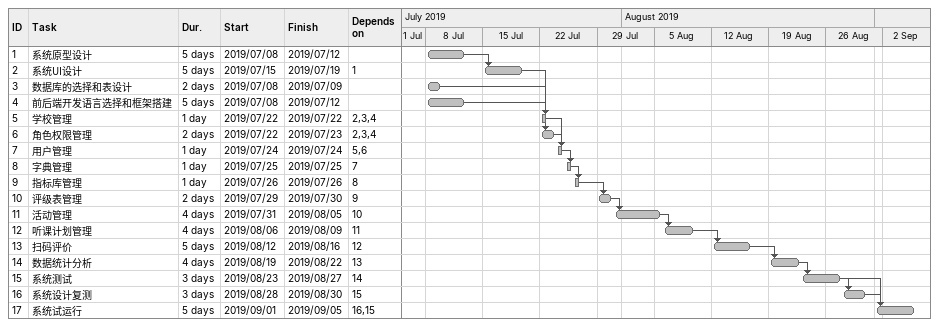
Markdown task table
| ID | Task | Duration | Start | Finish | Predecessors |
|---|---|---|---|---|---|
| 1 | 系统原型设计 | 5d | 2019-07-08 | 2019-07-12 |  |
| 2 | 系统UI设计 | 5d | 2019-07-15 | 2019-07-19 | 1 |
| 3 | 数据库的选择和表设计 | 2d | 2019-07-08 | 2019-07-09 |  |
| 4 | 前后端开发语言选择和框架搭建 | 5d | 2019-07-08 | 2019-07-12 |  |
| 5 | 学校管理 | 1d | 2019-07-22 | 2019-07-22 | 2, 3, 4 |
| 6 | 角色权限管理 | 2d | 2019-07-22 | 2019-07-23 | 2, 3, 4 |
| 7 | 用户管理 | 1d | 2019-07-24 | 2019-07-24 | 5, 6 |
| 8 | 字典管理 | 1d | 2019-07-25 | 2019-07-25 | 7 |
| 9 | 指标库管理 | 1d | 2019-07-26 | 2019-07-26 | 8 |
| 10 | 评级表管理 | 2d | 2019-07-29 | 2019-07-30 | 9 |
| 11 | 活动管理 | 4d | 2019-07-31 | 2019-08-05 | 10 |
| 12 | 听课计划管理 | 4d | 2019-08-06 | 2019-08-09 | 11 |
| 13 | 扫码评价 | 5d | 2019-08-12 | 2019-08-16 | 12 |
| 14 | 数据统计分析 | 4d | 2019-08-19 | 2019-08-22 | 13 |
| 15 | 系统测试 | 3d | 2019-08-23 | 2019-08-27 | 14 |
| 16 | 系统设计复测 | 3d | 2019-08-28 | 2019-08-30 | 15 |
| 17 | 系统试运行 | 5d | 2019-09-01 | 2019-09-05 | 16, 15 |
